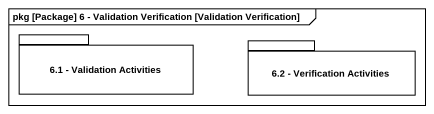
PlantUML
@startuml
mainframe pkg [Package] 6 - Validation Verification [Validation Verification]
package "6.1 - Validation Activities" as p6_1_Validation_Activities {
}
package "6.2 - Verification Activities" as p6_2_Verification_Activities {
}
@enduml
